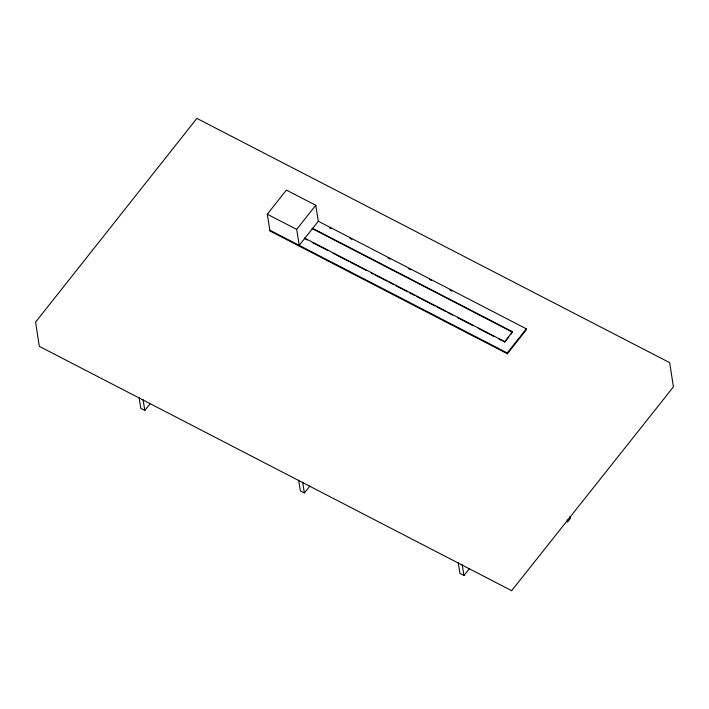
<?xml version="1.0" encoding="UTF-8"?>
<svg xmlns="http://www.w3.org/2000/svg" width="709" height="709" viewBox="0 0 709 709"><rect width="100%" height="100%" fill="white"/><g stroke="black" fill="none" stroke-linecap="round" stroke-linejoin="round"><path stroke-width="1.06" d="M318.376 221.27L526.335 328.825L526.459 329.632L507.369 353.756L269.978 230.983L267.293 214.207L286.383 190.083L315.762 205.273L318.323 221.243L299.225 245.367L296.672 229.397L315.762 205.273M139.079 397.634L140.799 408.357L144.813 410.44L150.317 403.492M298.649 480.161L300.368 490.885L304.383 492.968L309.886 486.019M498.817 338.982L504.711 342.03L512.43 331.697L312.164 228.121M504.711 342.03L508.61 337.103M510.56 334.639L512.51 332.184L312.244 228.599M507.369 353.756L507.236 352.949L526.335 328.825M458.218 562.689L459.937 573.421L463.961 575.495L469.455 568.556M511.632 590.712L673.399 386.91L669.695 362.662L196.88 118.394L35.601 322.09L39.305 346.338L511.747 590.721M329.295 227.66L331.254 228.67M349.892 238.313L351.85 239.332M388.151 258.103L390.11 259.113M408.747 268.755L410.715 269.766M429.353 279.408L431.311 280.427M449.949 290.061L451.908 291.08M267.293 214.207L296.672 229.397M304.365 237.967L504.631 341.552M304.445 238.454L307.387 239.979M312.297 242.513L328.001 250.64M332.911 253.175L348.615 261.302M350.583 262.312L366.287 270.439M371.197 272.983L373.164 273.993M375.123 275.012L386.91 281.101M388.869 282.12L393.779 284.655M395.737 285.674L407.524 291.762M409.483 292.782L414.393 295.316M416.36 296.335L435.007 305.978M436.974 306.997L445.81 311.57M447.769 312.58L452.679 315.124M457.589 317.659L473.293 325.786M478.203 328.32L493.916 336.447M269.845 230.177L507.236 352.949M569.956 516.4L570.302 518.554L567.546 522.028L567.209 519.883M462.241 564.772L463.961 575.495M302.672 482.244L304.383 492.968M143.094 399.708L144.813 410.44"/></g></svg>
